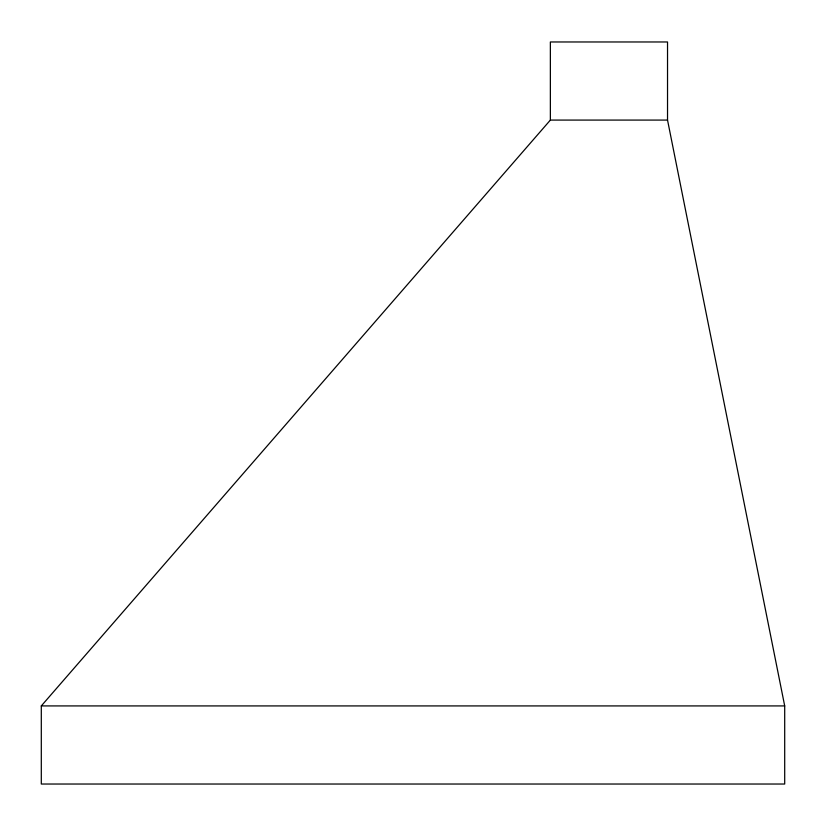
<?xml version="1.0" encoding="UTF-8"?>
<svg xmlns="http://www.w3.org/2000/svg" width="826" height="826" viewBox="0 0 826 826"><rect width="100%" height="100%" fill="white"/><g stroke="black" fill="none" stroke-linecap="round" stroke-linejoin="round"><path stroke-width="1.24" d="M41.3 705.92L550.364 120.08L550.364 41.971L667.532 41.971L667.532 120.08L784.7 705.92L784.7 784.029L41.3 784.029L41.3 705.92L784.7 705.92M550.364 120.08L667.532 120.08"/></g></svg>
